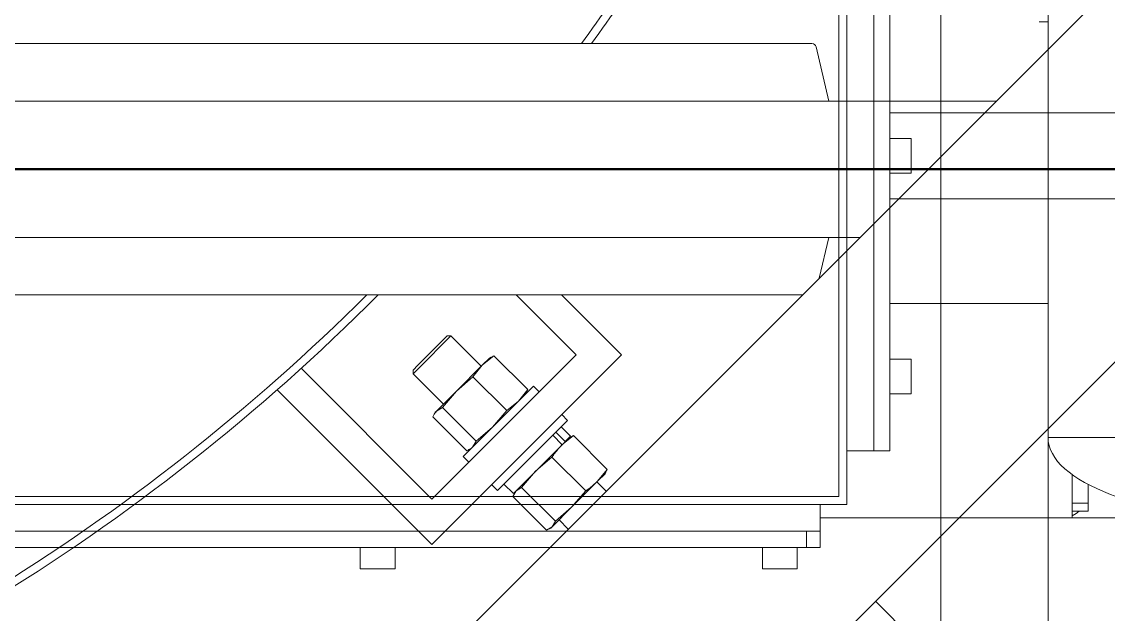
# Model space of a CAD drawing. Header units: millimetres. Extents: x 163705 to 1616509, y 81827 to 302547.
# Drawn here: x 216170.1 to 216575.3, y 143393.7 to 143614.6 of the extents above; entities that cross this region are included whole.
import ezdxf

# ---------------------------------------------------------------- set-up
doc = ezdxf.new("R2010")
doc.units = ezdxf.units.MM
doc.header["$LTSCALE"] = 10
doc.layers.add('1-设备轮廓', color=2, linetype='Continuous', lineweight=18)

# ---------------------------------------------------------------- blocks, each defined once
blk = doc.blocks.new('G$CB724F952')
blk.add_lwpolyline([(3, 3), (3, 1753), (1753, 1753), (1753, 3)], close=True)
blk.add_lwpolyline([(1713, 1653), (1713, 103)])
blk = doc.blocks.new('G$C3B61D3F5')
for p, q in [((2608, 78), (2608, 305)), ((2611, 75), (2611, 305)), ((2621, 95), (2621, 305)), ((2621, 305), (2621, 95)), ((2627, 95), (2627, 305)), ((2686, 255), (2686, 305)), ((2682.67, 255), (2686, 255)), ((2686, 255), (2686, 221)), ((2721, 221), (2627, 221)), ((2634.9, 211.5), (2627, 211.5)), ((2635, 211.4), (2635, 198.64)), ((2635, 198.64), (2635, 198.6)), ((2627, 198.5), (2634.9, 198.5)), ((2627, 189), (2721, 189)), ((2686, 189), (2686, 100)), ((2631, 150), (2627, 150)), ((2686, 150), (2631, 150)), ((2634.9, 129.23), (2627, 129.23)), ((2635, 129.13), (2635, 116.37)), ((2627, 116.23), (2634.9, 116.23)), ((2635, 116.37), (2635, 116.33)), ((2686, 100), (2845, 100)), ((2686, 100), (2845, 100)), ((2611, 95), (2621, 95)), ((2621, 95), (2627, 95)), ((2695, 86.13), (2695, 80)), ((2701, 82.46), (2701, 75.5)), ((1014, 78), (2608, 78)), ((2695, 80), (2695, 70)), ((1011, 75), (2611, 75)), ((2601, 65), (2601, 75)), ((2695, 75.5), (2701, 75.5)), ((2701, 75.5), (2701, 72.5)), ((2695, 70), (2601, 70)), ((2695, 72.5), (2701, 72.5)), ((2711, 70), (2695, 70)), ((2121, 65), (2601, 65)), ((2596, 65), (2126, 65)), ((2596, 59), (2596, 65)), ((2601, 65), (2601, 59)), ((2596, 59), (2126, 59)), ((2429.5, 59), (2429.5, 51.1)), ((2442.5, 51.1), (2442.5, 59)), ((2579.5, 59), (2579.5, 51.1)), ((2592.5, 51.1), (2592.5, 59)), ((2601, 59), (2596, 59)), ((2442.4, 51), (2429.6, 51)), ((2592.4, 51), (2579.6, 51))]:
    blk.add_line(p, q)
at = {"flags": 128}
blk.add_lwpolyline([(2695, 70.83), (2696.56, 71.69), (2697.61, 72.5)], dxfattribs=at)
for centre, start, end in [((2634.9, 211.4), 0, 90), ((2634.9, 198.6), 270, 0), ((2634.9, 129.13), 0, 90), ((2634.9, 116.33), 270, 0), ((2429.6, 51.1), 180, 270), ((2442.4, 51.1), 270, 0), ((2579.6, 51.1), 180, 270), ((2592.4, 51.1), 270, 0)]:
    blk.add_arc(centre, 0.1, start, end)
blk.add_ellipse((2765.5, 100), major_axis=(-79.5, 0), ratio=0.377358, start_param=0, end_param=1.570796)
blk = doc.blocks.new('A$C2f6614b9')
at = {"layer": '1-设备轮廓', "lineweight": 50, "ltscale": 5}
blk.add_line((16925.01, 950), (1300, 950), dxfattribs=at)
at = {"layer": '1-设备轮廓'}
for name, p in [('G$CB724F952', (14672.01, 572.01)), ('G$C3B61D3F5', (13739.01, 750))]:
    blk.add_blockref(name, p, dxfattribs=at)
blk = doc.blocks.new('G$CE9C43516')
for p, q in [((2321, 975.71), (1850.29, 505)), ((2321, 834.29), (1991.71, 505)), ((2081.93, 826.83), (1773.5, 826.83)), ((2088.15, 805.4), (2083.48, 825.6)), ((2150.69, 805.4), (1773.5, 805.4)), ((2099.89, 754.6), (1773.5, 754.6)), ((2084.62, 739.33), (2088.15, 754.6)), ((2078.46, 733.17), (1773.5, 733.17)), ((1971.57, 733.17), (1993.96, 710.78)), ((2010.93, 710.78), (1988.54, 733.17)), ((1934.99, 706.96), (1945.88, 717.85)), ((1947.29, 717.85), (1935.2, 705.76)), ((1947.29, 717.85), (1945.88, 717.85)), ((1958.61, 706.54), (1947.29, 717.85)), ((1940.22, 640.07), (2010.93, 710.78)), ((1993.96, 710.78), (1940.22, 657.04)), ((1959, 706.93), (1963.34, 710.43)), ((1959, 706.93), (1961.62, 709.55)), ((1962.26, 709.92), (1961.62, 709.55)), ((1963.34, 710.43), (1962.35, 709.82)), ((1975.93, 697.83), (1963.34, 710.43)), ((1940.22, 657.04), (1891.48, 705.78)), ((1933.15, 705.12), (1934.99, 706.96)), ((1935.2, 705.76), (1933.15, 703.71)), ((1933.15, 705.12), (1933.15, 703.71)), ((1949.39, 697.32), (1959, 706.93)), ((1955.5, 702.59), (1959, 706.93)), ((1933.15, 703.71), (1944.46, 692.39)), ((1949.39, 697.32), (1955.5, 702.59)), ((1968.1, 689.99), (1955.5, 702.59)), ((1882.51, 697.78), (1940.22, 640.07)), ((1941.92, 689.86), (1949.39, 697.32)), ((1944.12, 691.21), (1949.39, 697.32)), ((1978.05, 699.11), (1951.89, 672.95)), ((1975.93, 697.83), (1972.43, 693.49)), ((1975.33, 696.85), (1975.93, 697.83)), ((1980.17, 696.99), (1978.05, 699.11)), ((1972.43, 693.49), (1968.1, 689.99)), ((1975.06, 696.12), (1975.43, 696.76)), ((1941.45, 689.38), (1941.08, 688.74)), ((1941.45, 689.38), (1941.92, 689.86)), ((1941.92, 689.86), (1944.12, 691.21)), ((1956.71, 678.61), (1944.12, 691.21)), ((1968.1, 689.99), (1962.82, 683.88)), ((1953.17, 675.07), (1940.57, 687.66)), ((1990.78, 686.38), (1964.62, 660.22)), ((1990.78, 686.38), (1988.66, 688.51)), ((1962.82, 683.88), (1956.71, 678.61)), ((1988.77, 677.31), (1985.24, 680.84)), ((1989.91, 678.45), (1986.38, 681.98)), ((1991.89, 680.43), (1988.36, 683.96)), ((1956.71, 678.61), (1955.36, 676.42)), ((1988.77, 677.31), (1970.57, 659.11)), ((1988.55, 677.08), (1992.98, 680.68)), ((1988.77, 677.31), (1989.48, 678.01)), ((1989.91, 678.45), (1989.48, 678.01)), ((1991.89, 680.43), (1989.91, 678.45)), ((1991.9, 680.19), (1991.32, 679.86)), ((1992.98, 680.68), (1991.97, 680.07)), ((2005.58, 668.08), (1992.98, 680.68)), ((1951.89, 672.95), (1954.01, 670.83)), ((1954.24, 675.57), (1954.88, 675.94)), ((1978.87, 667.41), (1984.96, 672.65)), ((1997.55, 660.05), (1984.96, 672.65)), ((1973.63, 661.33), (1978.87, 667.41)), ((2005.58, 668.08), (2001.98, 663.65)), ((2004.76, 666.42), (2001.98, 663.65)), ((2004.76, 666.42), (2005.09, 667)), ((2004.97, 667.07), (2005.58, 668.08)), ((1962.49, 662.34), (1964.62, 660.22)), ((1967.04, 662.64), (1970.57, 659.11)), ((1971.56, 660.09), (1973.63, 661.33)), ((1986.23, 648.73), (1973.63, 661.33)), ((1992.31, 653.97), (2001.98, 663.65)), ((2005.22, 659.93), (2001.74, 663.4)), ((1970.32, 658.02), (1971.56, 660.09)), ((1982.92, 645.42), (1970.32, 658.02)), ((1971.14, 659.68), (1970.81, 659.1)), ((1997.55, 660.05), (1992.31, 653.97)), ((1984.99, 646.66), (1992.31, 653.97)), ((1992.31, 653.97), (1986.23, 648.73)), ((1986.23, 648.73), (1984.99, 646.66)), ((1987.6, 649.26), (1991.07, 645.78)), ((1984.99, 646.66), (1982.92, 645.42)), ((1984, 645.91), (1984.58, 646.24)), ((1984.58, 646.24), (1984.99, 646.66)), ((2105.62, 618.91), (2141.04, 583.5))]:
    blk.add_line(p, q)
for centre, radius, start, end in [((1371, 1280), 772, 324.05504, 329.65661), ((1371, 1280), 775, 324.21569, 329.78635), ((2081.93, 825.24), 1.59, 13, 90), ((1371, 1280), 772, 301.4244, 314.90088), ((1371, 1280), 775, 301.28899, 315.12301)]:
    blk.add_arc(centre, radius, start, end)
for points, knots in [([(1940.57, 687.66), (1940.65, 687.85), (1940.98, 688.69), (1941.51, 689.35), (1941.92, 689.86)], [0, 0, 0, 0, 0.225037, 1, 1, 1, 1]), ([(1984.96, 672.65), (1985.2, 673.01), (1986.28, 674.59), (1987.56, 675.99), (1988.55, 677.08)], [0, 0, 0, 0, 0.225037, 1, 1, 1, 1]), ([(1954.2, 675.63), (1954.05, 675.51), (1953.75, 675.28), (1953.36, 675.14), (1953.17, 675.07)], [0, 0, 0, 0, 0.500529, 1, 1, 1, 1]), ([(2001.98, 663.65), (2000.89, 662.66), (1999.49, 661.38), (1997.91, 660.3), (1997.55, 660.05)], [0, 0, 0, 0, 0.7749632, 1, 1, 1, 1])]:
    blk.add_open_spline(points, degree=3, knots=knots)
blk = doc.blocks.new('A$C7121566b')
at = {"layer": '1-设备轮廓'}
blk.add_blockref('G$CE9C43516', (4454.72, 2220.13), dxfattribs=at)

msp = doc.modelspace()

# ---------------------------------------------------------------- block references
for name, p in [('A$C7121566b', (209928.183, 140559.499)), ('A$C2f6614b9', (200127.833, 142609.632))]:
    msp.add_blockref(name, p)

doc.saveas('drawing.dxf')
